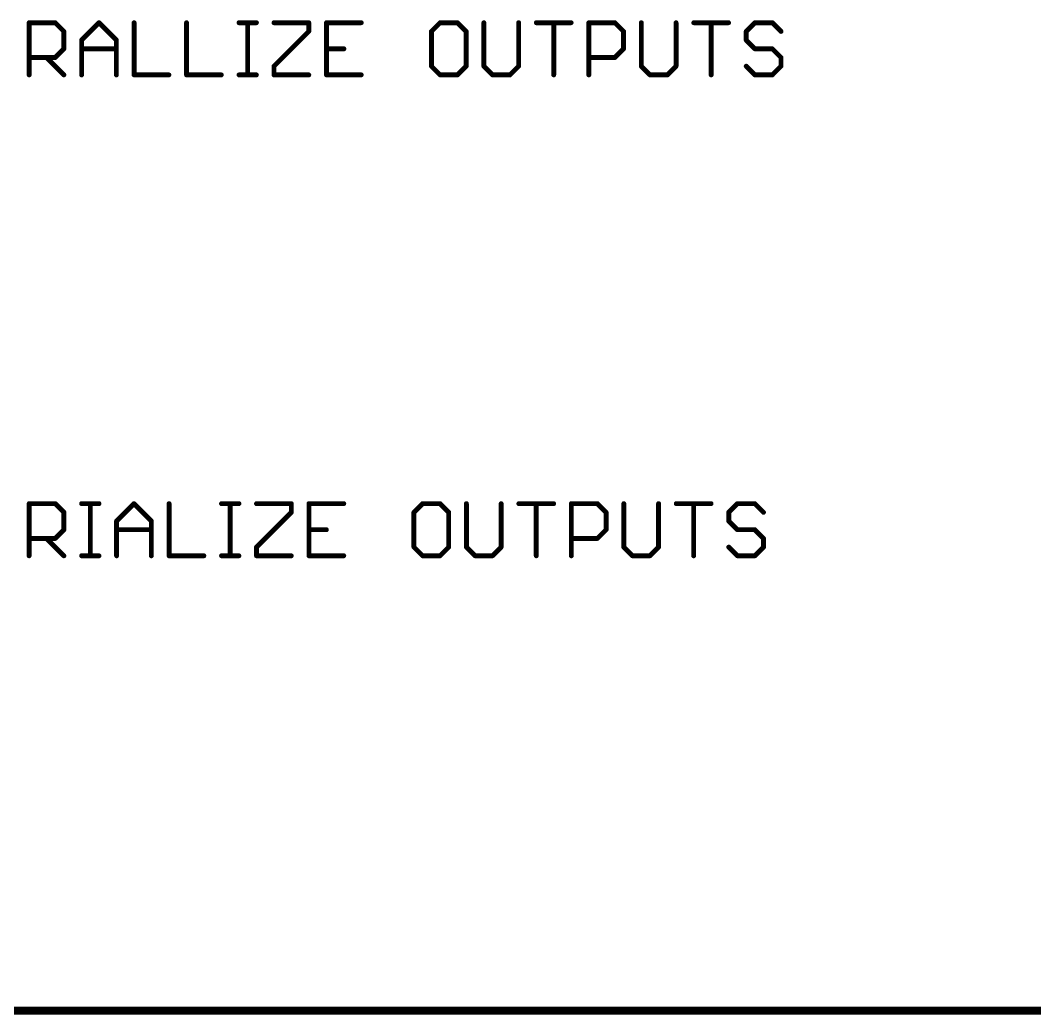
# Model space of a CAD drawing. Extents: x 0 to 426, y 0 to 160.
# Drawn here: x 298.07 to 329.73, y -0.13 to 30.89 of the extents above; entities that cross this region are included whole.
import ezdxf

# ---------------------------------------------------------------- set-up
doc = ezdxf.new("R2010")
doc.units = 0
doc.header["$MEASUREMENT"] = 0
doc.layers.add('20', color=7, linetype='CONTINUOUS')
doc.layers.add('21', color=253, linetype='CONTINUOUS')

msp = doc.modelspace()

# ---------------------------------------------------------------- linework, layer by layer
at = {"layer": '20', "const_width": 0.254}
msp.add_lwpolyline([(5, 0), (335, 0)], dxfattribs=at)
at = {"layer": '21', "const_width": 0.1524}
for points in [[(298.3505, 29.1872), (298.3505, 30.8142)], [(298.3505, 30.8142), (299.164, 30.8142)], [(299.164, 30.8142), (299.4352, 30.543)], [(299.9877, 30.2719), (300.53, 30.8142)], [(300.53, 30.8142), (301.0723, 30.2719)], [(301.6248, 30.8142), (301.6248, 29.1872)], [(303.262, 30.8142), (303.262, 29.1872)], [(304.8991, 30.8142), (305.4415, 30.8142)], [(305.1703, 29.1872), (305.1703, 30.8142)], [(305.9906, 30.8142), (307.0752, 30.8142)], [(307.0752, 30.8142), (307.0752, 30.543)], [(308.7124, 30.8142), (307.6277, 30.8142)], [(307.6277, 30.8142), (307.6277, 29.1872)], [(311.1732, 30.8142), (310.902, 30.543)], [(311.7155, 30.8142), (311.1732, 30.8142)], [(311.9867, 30.543), (311.7155, 30.8142)], [(312.5392, 30.8142), (312.5392, 29.4584)], [(313.6239, 29.4584), (313.6239, 30.8142)], [(314.1764, 30.8142), (315.261, 30.8142)], [(314.7187, 29.1872), (314.7187, 30.8142)], [(315.8135, 29.1872), (315.8135, 30.8142)], [(315.8135, 30.8142), (316.627, 30.8142)], [(316.627, 30.8142), (316.8982, 30.543)], [(317.4507, 30.8142), (317.4507, 29.4584)], [(318.5353, 29.4584), (318.5353, 30.8142)], [(319.0878, 30.8142), (320.1725, 30.8142)], [(319.6302, 29.1872), (319.6302, 30.8142)], [(320.9961, 30.8142), (320.725, 30.543)], [(321.5385, 30.8142), (320.9961, 30.8142)], [(321.8096, 30.543), (321.5385, 30.8142)], [(299.4352, 30.543), (299.4352, 30.0007)], [(307.0752, 30.543), (305.9906, 29.4584)], [(310.902, 30.543), (310.902, 29.4584)], [(311.9867, 29.4584), (311.9867, 30.543)], [(316.8982, 30.543), (316.8982, 30.0007)], [(320.725, 30.543), (320.725, 30.2719)], [(299.4352, 30.0007), (299.164, 29.7295)], [(299.9877, 29.1872), (299.9877, 30.2719)], [(299.9877, 30.0007), (301.0723, 30.0007)], [(301.0723, 30.2719), (301.0723, 29.1872)], [(307.6277, 30.0007), (308.1701, 30.0007)], [(316.8982, 30.0007), (316.627, 29.7295)], [(320.725, 30.2719), (320.9961, 30.0007)], [(320.9961, 30.0007), (321.5385, 30.0007)], [(321.5385, 30.0007), (321.8096, 29.7295)], [(299.164, 29.7295), (298.3505, 29.7295)], [(298.8928, 29.7295), (299.4352, 29.1872)], [(316.627, 29.7295), (315.8135, 29.7295)], [(321.8096, 29.7295), (321.8096, 29.4584)], [(305.9906, 29.4584), (305.9906, 29.1872)], [(310.902, 29.4584), (311.1732, 29.1872)], [(311.7155, 29.1872), (311.9867, 29.4584)], [(312.5392, 29.4584), (312.8104, 29.1872)], [(313.3527, 29.1872), (313.6239, 29.4584)], [(317.4507, 29.4584), (317.7218, 29.1872)], [(318.2642, 29.1872), (318.5353, 29.4584)], [(320.9961, 29.1872), (320.725, 29.4584)], [(321.8096, 29.4584), (321.5385, 29.1872)], [(301.6248, 29.1872), (302.7095, 29.1872)], [(303.262, 29.1872), (304.3466, 29.1872)], [(304.8991, 29.1872), (305.4415, 29.1872)], [(305.9906, 29.1872), (307.0752, 29.1872)], [(307.6277, 29.1872), (308.7124, 29.1872)], [(311.1732, 29.1872), (311.7155, 29.1872)], [(312.8104, 29.1872), (313.3527, 29.1872)], [(317.7218, 29.1872), (318.2642, 29.1872)], [(321.5385, 29.1872), (320.9961, 29.1872)], [(298.3505, 14.1872), (298.3505, 15.8142)], [(298.3505, 15.8142), (299.164, 15.8142)], [(299.164, 15.8142), (299.4352, 15.543)], [(299.9877, 15.8142), (300.53, 15.8142)], [(300.2588, 14.1872), (300.2588, 15.8142)], [(301.0791, 15.2719), (301.6214, 15.8142)], [(301.6214, 15.8142), (302.1638, 15.2719)], [(302.7163, 15.8142), (302.7163, 14.1872)], [(304.3534, 15.8142), (304.8957, 15.8142)], [(304.6246, 14.1872), (304.6246, 15.8142)], [(305.4449, 15.8142), (306.5295, 15.8142)], [(306.5295, 15.8142), (306.5295, 15.543)], [(308.1667, 15.8142), (307.082, 15.8142)], [(307.082, 15.8142), (307.082, 14.1872)], [(310.6275, 15.8142), (310.3563, 15.543)], [(311.1698, 15.8142), (310.6275, 15.8142)], [(311.441, 15.543), (311.1698, 15.8142)], [(311.9935, 15.8142), (311.9935, 14.4584)], [(313.0781, 14.4584), (313.0781, 15.8142)], [(313.6306, 15.8142), (314.7153, 15.8142)], [(314.173, 14.1872), (314.173, 15.8142)], [(315.2678, 14.1872), (315.2678, 15.8142)], [(315.2678, 15.8142), (316.0813, 15.8142)], [(316.0813, 15.8142), (316.3525, 15.543)], [(316.905, 15.8142), (316.905, 14.4584)], [(317.9896, 14.4584), (317.9896, 15.8142)], [(318.5421, 15.8142), (319.6268, 15.8142)], [(319.0844, 14.1872), (319.0844, 15.8142)], [(320.4504, 15.8142), (320.1793, 15.543)], [(320.9928, 15.8142), (320.4504, 15.8142)], [(321.2639, 15.543), (320.9928, 15.8142)], [(299.4352, 15.543), (299.4352, 15.0007)], [(306.5295, 15.543), (305.4449, 14.4584)], [(310.3563, 15.543), (310.3563, 14.4584)], [(311.441, 14.4584), (311.441, 15.543)], [(316.3525, 15.543), (316.3525, 15.0007)], [(320.1793, 15.543), (320.1793, 15.2719)], [(301.0791, 14.1872), (301.0791, 15.2719)], [(302.1638, 15.2719), (302.1638, 14.1872)], [(320.1793, 15.2719), (320.4504, 15.0007)], [(299.4352, 15.0007), (299.164, 14.7295)], [(301.0791, 15.0007), (302.1638, 15.0007)], [(307.082, 15.0007), (307.6243, 15.0007)], [(316.3525, 15.0007), (316.0813, 14.7295)], [(320.4504, 15.0007), (320.9928, 15.0007)], [(320.9928, 15.0007), (321.2639, 14.7295)], [(299.164, 14.7295), (298.3505, 14.7295)], [(298.8928, 14.7295), (299.4352, 14.1872)], [(316.0813, 14.7295), (315.2678, 14.7295)], [(321.2639, 14.7295), (321.2639, 14.4584)], [(299.9877, 14.1872), (300.53, 14.1872)], [(302.7163, 14.1872), (303.8009, 14.1872)], [(304.3534, 14.1872), (304.8957, 14.1872)], [(305.4449, 14.4584), (305.4449, 14.1872)], [(305.4449, 14.1872), (306.5295, 14.1872)], [(307.082, 14.1872), (308.1667, 14.1872)], [(310.3563, 14.4584), (310.6275, 14.1872)], [(310.6275, 14.1872), (311.1698, 14.1872)], [(311.1698, 14.1872), (311.441, 14.4584)], [(311.9935, 14.4584), (312.2646, 14.1872)], [(312.2646, 14.1872), (312.807, 14.1872)], [(312.807, 14.1872), (313.0781, 14.4584)], [(316.905, 14.4584), (317.1761, 14.1872)], [(317.1761, 14.1872), (317.7184, 14.1872)], [(317.7184, 14.1872), (317.9896, 14.4584)], [(320.4504, 14.1872), (320.1793, 14.4584)], [(320.9928, 14.1872), (320.4504, 14.1872)], [(321.2639, 14.4584), (320.9928, 14.1872)]]:
    msp.add_lwpolyline(points, dxfattribs=at)
at = {"layer": '21', "const_width": 0.0762}
for points in [[(298.3886, 30.8142, 1), (298.3124, 30.8142)], [(298.3505, 30.8523, 1), (298.3505, 30.7761)], [(299.1909, 30.8411, 1), (299.1371, 30.7872)], [(299.164, 30.7761, 1), (299.164, 30.8523)], [(300.5569, 30.8411, 1), (300.5031, 30.7872)], [(300.5569, 30.7872, 1), (300.5031, 30.8411)], [(301.6629, 30.8142, 1), (301.5867, 30.8142)], [(303.3001, 30.8142, 1), (303.2239, 30.8142)], [(304.8991, 30.8523, 1), (304.8991, 30.7761)], [(305.2084, 30.8142, 1), (305.1322, 30.8142)], [(305.4415, 30.7761, 1), (305.4415, 30.8523)], [(305.9906, 30.8523, 1), (305.9906, 30.7761)], [(307.1133, 30.8142, 1), (307.0371, 30.8142)], [(307.0752, 30.7761, 1), (307.0752, 30.8523)], [(307.6277, 30.8523, 1), (307.6277, 30.7761)], [(307.6658, 30.8142, 1), (307.5896, 30.8142)], [(308.7124, 30.7761, 1), (308.7124, 30.8523)], [(311.1732, 30.8523, 1), (311.1732, 30.7761)], [(311.2001, 30.7872, 1), (311.1463, 30.8411)], [(311.7425, 30.8411, 1), (311.6886, 30.7872)], [(311.7155, 30.7761, 1), (311.7155, 30.8523)], [(312.5773, 30.8142, 1), (312.5011, 30.8142)], [(313.662, 30.8142, 1), (313.5858, 30.8142)], [(314.1764, 30.8523, 1), (314.1764, 30.7761)], [(314.7568, 30.8142, 1), (314.6806, 30.8142)], [(315.261, 30.7761, 1), (315.261, 30.8523)], [(315.8516, 30.8142, 1), (315.7754, 30.8142)], [(315.8135, 30.8523, 1), (315.8135, 30.7761)], [(316.6539, 30.8411, 1), (316.6001, 30.7872)], [(316.627, 30.7761, 1), (316.627, 30.8523)], [(317.4888, 30.8142, 1), (317.4126, 30.8142)], [(318.5734, 30.8142, 1), (318.4972, 30.8142)], [(319.0878, 30.8523, 1), (319.0878, 30.7761)], [(319.6683, 30.8142, 1), (319.5921, 30.8142)], [(320.1725, 30.7761, 1), (320.1725, 30.8523)], [(320.9961, 30.8523, 1), (320.9961, 30.7761)], [(321.0231, 30.7872, 1), (320.9692, 30.8411)], [(321.5654, 30.8411, 1), (321.5115, 30.7872)], [(321.5385, 30.7761, 1), (321.5385, 30.8523)], [(299.4733, 30.543, 1), (299.3971, 30.543)], [(299.4082, 30.5161, 1), (299.4621, 30.57)], [(307.0371, 30.543, 1), (307.1133, 30.543)], [(307.1022, 30.5161, 1), (307.0483, 30.57)], [(310.9401, 30.543, 1), (310.8639, 30.543)], [(310.8751, 30.57, 1), (310.929, 30.5161)], [(312.0248, 30.543, 1), (311.9486, 30.543)], [(311.9598, 30.5161, 1), (312.0136, 30.57)], [(316.9363, 30.543, 1), (316.8601, 30.543)], [(316.8712, 30.5161, 1), (316.9251, 30.57)], [(320.698, 30.57, 1), (320.7519, 30.5161)], [(320.7631, 30.543, 1), (320.6869, 30.543)], [(321.7827, 30.5161, 1), (321.8366, 30.57)], [(299.4621, 29.9738, 1), (299.4082, 30.0276)], [(299.9607, 30.2988, 1), (300.0146, 30.2449)], [(300.0258, 30.2719, 1), (299.9496, 30.2719)], [(299.9877, 30.0388, 1), (299.9877, 29.9626)], [(301.1104, 30.2719, 1), (301.0342, 30.2719)], [(301.0454, 30.2449, 1), (301.0993, 30.2988)], [(301.0723, 29.9626, 1), (301.0723, 30.0388)], [(307.6277, 30.0388, 1), (307.6277, 29.9626)], [(308.1701, 29.9626, 1), (308.1701, 30.0388)], [(316.9251, 29.9738, 1), (316.8712, 30.0276)], [(320.7519, 30.2988, 1), (320.698, 30.2449)], [(320.6869, 30.2719, 1), (320.7631, 30.2719)], [(320.9961, 30.0388, 1), (320.9961, 29.9626)], [(321.5654, 30.0276, 1), (321.5115, 29.9738)], [(321.5385, 29.9626, 1), (321.5385, 30.0388)], [(298.3505, 29.7676, 1), (298.3505, 29.6914)], [(298.9198, 29.7565, 1), (298.8659, 29.7026)], [(299.1371, 29.7565, 1), (299.1909, 29.7026)], [(299.164, 29.6914, 1), (299.164, 29.7676)], [(299.3971, 30.0007, 1), (299.4733, 30.0007)], [(315.8135, 29.7676, 1), (315.8135, 29.6914)], [(316.6001, 29.7565, 1), (316.6539, 29.7026)], [(316.627, 29.6914, 1), (316.627, 29.7676)], [(316.8601, 30.0007, 1), (316.9363, 30.0007)], [(320.9692, 29.9738, 1), (321.0231, 30.0276)], [(321.8477, 29.7295, 1), (321.7715, 29.7295)], [(321.7827, 29.7026, 1), (321.8366, 29.7565)], [(305.9636, 29.4853, 1), (306.0175, 29.4314)], [(306.0287, 29.4584, 1), (305.9525, 29.4584)], [(310.929, 29.4853, 1), (310.8751, 29.4314)], [(310.8639, 29.4584, 1), (310.9401, 29.4584)], [(311.9486, 29.4584, 1), (312.0248, 29.4584)], [(312.0136, 29.4314, 1), (311.9598, 29.4853)], [(312.5661, 29.4853, 1), (312.5123, 29.4314)], [(312.5011, 29.4584, 1), (312.5773, 29.4584)], [(313.5858, 29.4584, 1), (313.662, 29.4584)], [(313.6508, 29.4314, 1), (313.5969, 29.4853)], [(317.4776, 29.4853, 1), (317.4237, 29.4314)], [(317.4126, 29.4584, 1), (317.4888, 29.4584)], [(318.4972, 29.4584, 1), (318.5734, 29.4584)], [(318.5623, 29.4314, 1), (318.5084, 29.4853)], [(320.7519, 29.4853, 1), (320.698, 29.4314)], [(321.7715, 29.4584, 1), (321.8477, 29.4584)], [(321.8366, 29.4314, 1), (321.7827, 29.4853)], [(298.3124, 29.1872, 1), (298.3886, 29.1872)], [(299.4082, 29.1603, 1), (299.4621, 29.2141)], [(299.9496, 29.1872, 1), (300.0258, 29.1872)], [(301.0342, 29.1872, 1), (301.1104, 29.1872)], [(301.6248, 29.2253, 1), (301.6248, 29.1491)], [(301.5867, 29.1872, 1), (301.6629, 29.1872)], [(302.7095, 29.1491, 1), (302.7095, 29.2253)], [(303.262, 29.2253, 1), (303.262, 29.1491)], [(303.2239, 29.1872, 1), (303.3001, 29.1872)], [(304.3466, 29.1491, 1), (304.3466, 29.2253)], [(304.8991, 29.2253, 1), (304.8991, 29.1491)], [(305.1322, 29.1872, 1), (305.2084, 29.1872)], [(305.4415, 29.1491, 1), (305.4415, 29.2253)], [(305.9906, 29.2253, 1), (305.9906, 29.1491)], [(305.9525, 29.1872, 1), (306.0287, 29.1872)], [(307.0752, 29.1491, 1), (307.0752, 29.2253)], [(307.6277, 29.2253, 1), (307.6277, 29.1491)], [(307.5896, 29.1872, 1), (307.6658, 29.1872)], [(308.7124, 29.1491, 1), (308.7124, 29.2253)], [(311.1732, 29.2253, 1), (311.1732, 29.1491)], [(311.1463, 29.1603, 1), (311.2001, 29.2141)], [(311.6886, 29.2141, 1), (311.7425, 29.1603)], [(311.7155, 29.1491, 1), (311.7155, 29.2253)], [(312.8104, 29.2253, 1), (312.8104, 29.1491)], [(312.7834, 29.1603, 1), (312.8373, 29.2141)], [(313.3258, 29.2141, 1), (313.3796, 29.1603)], [(313.3527, 29.1491, 1), (313.3527, 29.2253)], [(314.6806, 29.1872, 1), (314.7568, 29.1872)], [(315.7754, 29.1872, 1), (315.8516, 29.1872)], [(317.7218, 29.2253, 1), (317.7218, 29.1491)], [(317.6949, 29.1603, 1), (317.7488, 29.2141)], [(318.2372, 29.2141, 1), (318.2911, 29.1603)], [(318.2642, 29.1491, 1), (318.2642, 29.2253)], [(319.5921, 29.1872, 1), (319.6683, 29.1872)], [(320.9961, 29.2253, 1), (320.9961, 29.1491)], [(320.9692, 29.1603, 1), (321.0231, 29.2141)], [(321.5115, 29.2141, 1), (321.5654, 29.1603)], [(321.5385, 29.1491, 1), (321.5385, 29.2253)], [(298.3886, 15.8142, 1), (298.3124, 15.8142)], [(298.3505, 15.8523, 1), (298.3505, 15.7761)], [(299.1909, 15.8411, 1), (299.1371, 15.7872)], [(299.164, 15.7761, 1), (299.164, 15.8523)], [(299.9877, 15.8523, 1), (299.9877, 15.7761)], [(300.2969, 15.8142, 1), (300.2207, 15.8142)], [(300.53, 15.7761, 1), (300.53, 15.8523)], [(301.6484, 15.8411, 1), (301.5945, 15.7872)], [(301.6484, 15.7872, 1), (301.5945, 15.8411)], [(302.7544, 15.8142, 1), (302.6782, 15.8142)], [(304.3534, 15.8523, 1), (304.3534, 15.7761)], [(304.6627, 15.8142, 1), (304.5865, 15.8142)], [(304.8957, 15.7761, 1), (304.8957, 15.8523)], [(305.4449, 15.8523, 1), (305.4449, 15.7761)], [(306.5676, 15.8142, 1), (306.4914, 15.8142)], [(306.5295, 15.7761, 1), (306.5295, 15.8523)], [(307.082, 15.8523, 1), (307.082, 15.7761)], [(307.1201, 15.8142, 1), (307.0439, 15.8142)], [(308.1667, 15.7761, 1), (308.1667, 15.8523)], [(310.6275, 15.8523, 1), (310.6275, 15.7761)], [(310.6544, 15.7872, 1), (310.6005, 15.8411)], [(311.1968, 15.8411, 1), (311.1429, 15.7872)], [(311.1698, 15.7761, 1), (311.1698, 15.8523)], [(312.0316, 15.8142, 1), (311.9554, 15.8142)], [(313.1162, 15.8142, 1), (313.04, 15.8142)], [(313.6306, 15.8523, 1), (313.6306, 15.7761)], [(314.2111, 15.8142, 1), (314.1349, 15.8142)], [(314.7153, 15.7761, 1), (314.7153, 15.8523)], [(315.3059, 15.8142, 1), (315.2297, 15.8142)], [(315.2678, 15.8523, 1), (315.2678, 15.7761)], [(316.1082, 15.8411, 1), (316.0543, 15.7872)], [(316.0813, 15.7761, 1), (316.0813, 15.8523)], [(316.9431, 15.8142, 1), (316.8669, 15.8142)], [(318.0277, 15.8142, 1), (317.9515, 15.8142)], [(318.5421, 15.8523, 1), (318.5421, 15.7761)], [(319.1225, 15.8142, 1), (319.0463, 15.8142)], [(319.6268, 15.7761, 1), (319.6268, 15.8523)], [(320.4504, 15.8523, 1), (320.4504, 15.7761)], [(320.4774, 15.7872, 1), (320.4235, 15.8411)], [(321.0197, 15.8411, 1), (320.9658, 15.7872)], [(320.9928, 15.7761, 1), (320.9928, 15.8523)], [(299.4733, 15.543, 1), (299.3971, 15.543)], [(299.4082, 15.5161, 1), (299.4621, 15.57)], [(306.4914, 15.543, 1), (306.5676, 15.543)], [(306.5565, 15.5161, 1), (306.5026, 15.57)], [(310.3944, 15.543, 1), (310.3182, 15.543)], [(310.3294, 15.57, 1), (310.3833, 15.5161)], [(311.4791, 15.543, 1), (311.4029, 15.543)], [(311.414, 15.5161, 1), (311.4679, 15.57)], [(316.3906, 15.543, 1), (316.3144, 15.543)], [(316.3255, 15.5161, 1), (316.3794, 15.57)], [(320.1523, 15.57, 1), (320.2062, 15.5161)], [(320.2174, 15.543, 1), (320.1412, 15.543)], [(321.237, 15.5161, 1), (321.2909, 15.57)], [(301.1172, 15.2719, 1), (301.041, 15.2719)], [(301.0522, 15.2988, 1), (301.106, 15.2449)], [(302.2019, 15.2719, 1), (302.1257, 15.2719)], [(302.1368, 15.2449, 1), (302.1907, 15.2988)], [(320.2062, 15.2988, 1), (320.1523, 15.2449)], [(320.1412, 15.2719, 1), (320.2174, 15.2719)], [(299.3971, 15.0007, 1), (299.4733, 15.0007)], [(299.4621, 14.9738, 1), (299.4082, 15.0276)], [(301.0791, 15.0388, 1), (301.0791, 14.9626)], [(302.1638, 14.9626, 1), (302.1638, 15.0388)], [(307.082, 15.0388, 1), (307.082, 14.9626)], [(307.6243, 14.9626, 1), (307.6243, 15.0388)], [(316.3144, 15.0007, 1), (316.3906, 15.0007)], [(316.3794, 14.9738, 1), (316.3255, 15.0276)], [(320.4504, 15.0388, 1), (320.4504, 14.9626)], [(320.4235, 14.9738, 1), (320.4774, 15.0276)], [(321.0197, 15.0276, 1), (320.9658, 14.9738)], [(320.9928, 14.9626, 1), (320.9928, 15.0388)], [(298.3505, 14.7676, 1), (298.3505, 14.6914)], [(298.9198, 14.7565, 1), (298.8659, 14.7026)], [(299.1371, 14.7565, 1), (299.1909, 14.7026)], [(299.164, 14.6914, 1), (299.164, 14.7676)], [(315.2678, 14.7676, 1), (315.2678, 14.6914)], [(316.0543, 14.7565, 1), (316.1082, 14.7026)], [(316.0813, 14.6914, 1), (316.0813, 14.7676)], [(321.302, 14.7295, 1), (321.2258, 14.7295)], [(321.237, 14.7026, 1), (321.2909, 14.7565)], [(299.4082, 14.1603, 1), (299.4621, 14.2141)], [(299.9877, 14.2253, 1), (299.9877, 14.1491)], [(300.53, 14.1491, 1), (300.53, 14.2253)], [(302.7163, 14.2253, 1), (302.7163, 14.1491)], [(303.8009, 14.1491, 1), (303.8009, 14.2253)], [(304.3534, 14.2253, 1), (304.3534, 14.1491)], [(304.8957, 14.1491, 1), (304.8957, 14.2253)], [(305.4179, 14.4853, 1), (305.4718, 14.4314)], [(305.483, 14.4584, 1), (305.4068, 14.4584)], [(305.4449, 14.2253, 1), (305.4449, 14.1491)], [(306.5295, 14.1491, 1), (306.5295, 14.2253)], [(307.082, 14.2253, 1), (307.082, 14.1491)], [(308.1667, 14.1491, 1), (308.1667, 14.2253)], [(310.3833, 14.4853, 1), (310.3294, 14.4314)], [(310.3182, 14.4584, 1), (310.3944, 14.4584)], [(310.6275, 14.2253, 1), (310.6275, 14.1491)], [(310.6005, 14.1603, 1), (310.6544, 14.2141)], [(311.1429, 14.2141, 1), (311.1968, 14.1603)], [(311.1698, 14.1491, 1), (311.1698, 14.2253)], [(311.4029, 14.4584, 1), (311.4791, 14.4584)], [(311.4679, 14.4314, 1), (311.414, 14.4853)], [(312.0204, 14.4853, 1), (311.9665, 14.4314)], [(311.9554, 14.4584, 1), (312.0316, 14.4584)], [(312.2646, 14.2253, 1), (312.2646, 14.1491)], [(312.2377, 14.1603, 1), (312.2916, 14.2141)], [(312.78, 14.2141, 1), (312.8339, 14.1603)], [(312.807, 14.1491, 1), (312.807, 14.2253)], [(313.04, 14.4584, 1), (313.1162, 14.4584)], [(313.1051, 14.4314, 1), (313.0512, 14.4853)], [(316.9319, 14.4853, 1), (316.878, 14.4314)], [(316.8669, 14.4584, 1), (316.9431, 14.4584)], [(317.1761, 14.2253, 1), (317.1761, 14.1491)], [(317.1492, 14.1603, 1), (317.2031, 14.2141)], [(317.6915, 14.2141, 1), (317.7454, 14.1603)], [(317.7184, 14.1491, 1), (317.7184, 14.2253)], [(317.9515, 14.4584, 1), (318.0277, 14.4584)], [(318.0165, 14.4314, 1), (317.9627, 14.4853)], [(320.2062, 14.4853, 1), (320.1523, 14.4314)], [(320.4504, 14.2253, 1), (320.4504, 14.1491)], [(320.4235, 14.1603, 1), (320.4774, 14.2141)], [(320.9658, 14.2141, 1), (321.0197, 14.1603)], [(320.9928, 14.1491, 1), (320.9928, 14.2253)], [(321.2258, 14.4584, 1), (321.302, 14.4584)], [(321.2909, 14.4314, 1), (321.237, 14.4853)], [(298.3124, 14.1872, 1), (298.3886, 14.1872)], [(300.2207, 14.1872, 1), (300.2969, 14.1872)], [(301.041, 14.1872, 1), (301.1172, 14.1872)], [(302.1257, 14.1872, 1), (302.2019, 14.1872)], [(302.6782, 14.1872, 1), (302.7544, 14.1872)], [(304.5865, 14.1872, 1), (304.6627, 14.1872)], [(305.4068, 14.1872, 1), (305.483, 14.1872)], [(307.0439, 14.1872, 1), (307.1201, 14.1872)], [(314.1349, 14.1872, 1), (314.2111, 14.1872)], [(315.2297, 14.1872, 1), (315.3059, 14.1872)], [(319.0463, 14.1872, 1), (319.1225, 14.1872)]]:
    msp.add_lwpolyline(points, format="xyb", dxfattribs=at)

doc.saveas('drawing.dxf')
